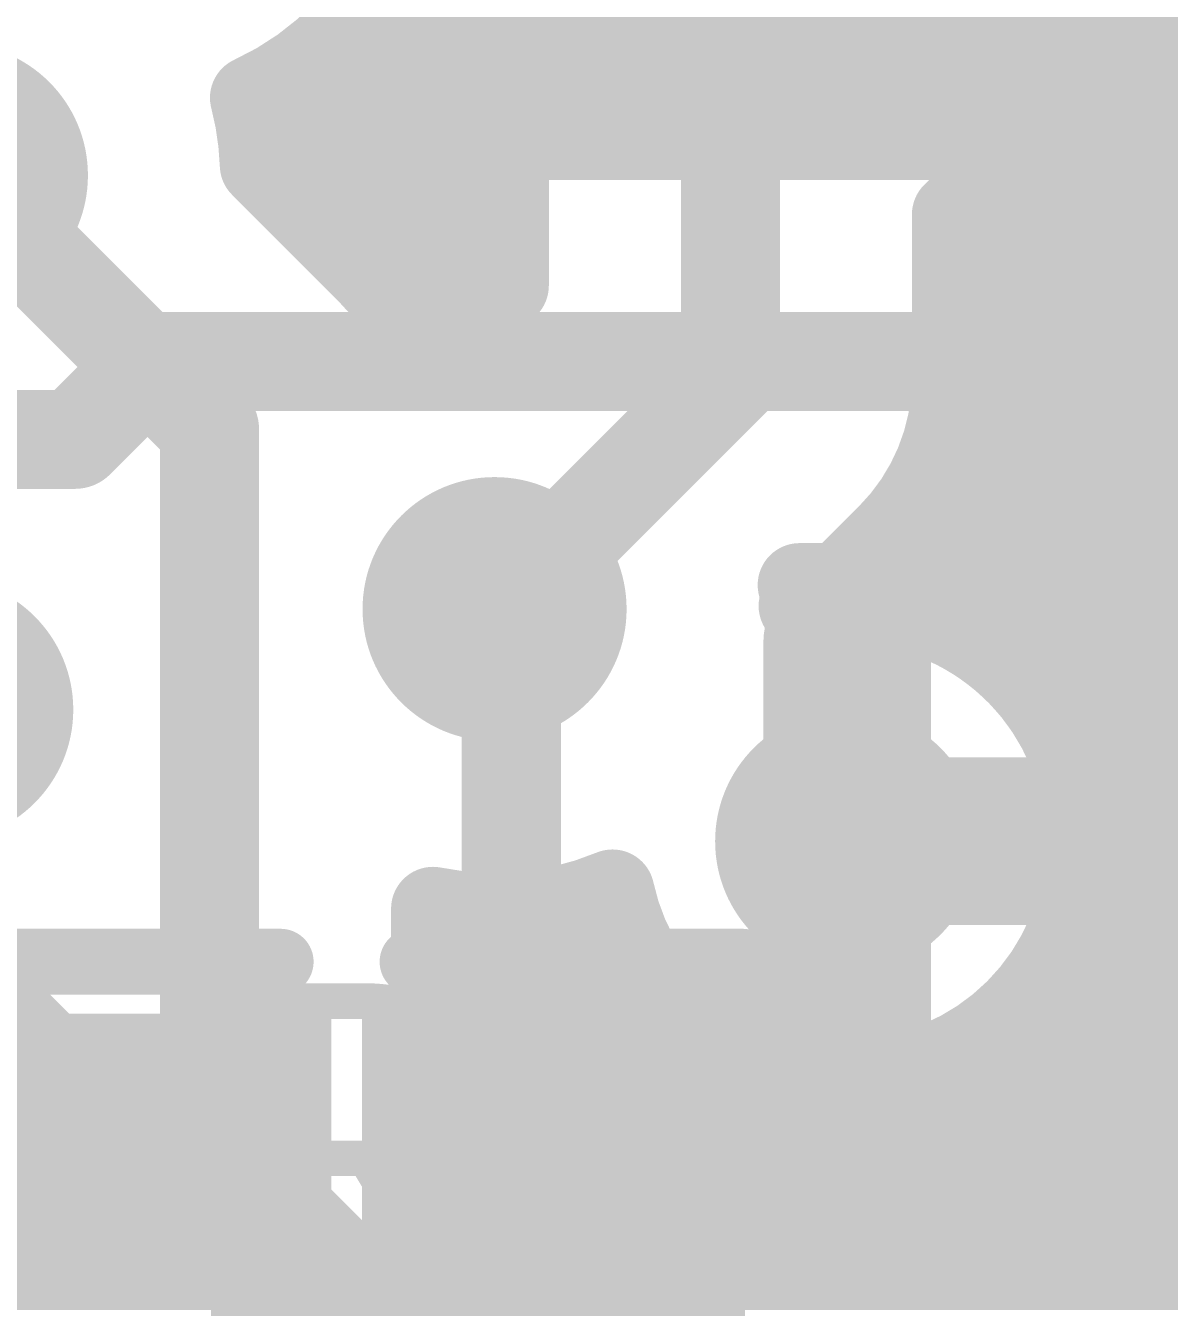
# Model space of a CAD drawing. Header units: inches. Extents: x 0 to 215, y 0 to 215.
# Drawn here: x 0.558 to 0.6263, y 0.6337 to 0.7098 of the extents above; entities that cross this region are included whole.
import ezdxf

# ---------------------------------------------------------------- set-up
doc = ezdxf.new("R2010")
doc.units = ezdxf.units.IN
doc.header["$MEASUREMENT"] = 0
for name, color, linetype in [('BottomLayer', 5, 'Continuous'), ('BottomSolder', 6, 'Continuous'), ('TopLayer', 1, 'Continuous'), ('TopOverlay', 2, 'Continuous'), ('TopPaste', 8, 'Continuous'), ('TopSolder', 216, 'Continuous'), ('ViaHoleLayer', 16, 'Continuous')]:
    doc.layers.add(name, color=color, linetype=linetype)
doc.styles.add('Arial', font='', dxfattribs={"height": 0.2})
doc.styles.get('Arial').set_extended_font_data('Arial')

# ---------------------------------------------------------------- blocks, each defined once
blk = doc.blocks.new('BF82192__10')
at = {"layer": 'BottomSolder'}
for points in [[(0.216598, 0.007811), (0.177102, 0.007811), (0.177102, 0.039433), (0.216598, 0.039433)], [(0.216598, -0.039433), (0.177102, -0.039433), (0.177102, -0.007811), (0.216598, -0.007811)], [(0.216598, -0.086677), (0.177102, -0.086677), (0.177102, -0.055055), (0.216598, -0.055055)]]:
    blk.add_hatch(color=6, dxfattribs=at).paths.add_polyline_path(points)
blk = doc.blocks.new('R0201_28')
at = {"layer": 'TopLayer'}
for points in [[(-0.01673, 0.007874), (-0.004919, 0.007874), (-0.004919, -0.007874), (-0.01673, -0.007874)], [(0.004916, 0.007874), (0.016727, 0.007874), (0.016727, -0.007874), (0.004916, -0.007874)]]:
    blk.add_hatch(color=1, dxfattribs=at).paths.add_polyline_path(points)
at = {"layer": 'TopPaste'}
for points in [[(-0.01673, 0.007874), (-0.004919, 0.007874), (-0.004919, -0.007874), (-0.01673, -0.007874)], [(0.004916, 0.007874), (0.016727, 0.007874), (0.016727, -0.007874), (0.004916, -0.007874)]]:
    blk.add_hatch(color=8, dxfattribs=at).paths.add_polyline_path(points)
at = {"layer": 'TopSolder'}
for points in [[(-0.02073, 0.011874), (-0.000919, 0.011874), (-0.000919, -0.011874), (-0.02073, -0.011874)], [(0.000916, 0.011874), (0.020727, 0.011874), (0.020727, -0.011874), (0.000916, -0.011874)]]:
    blk.add_hatch(color=216, dxfattribs=at).paths.add_polyline_path(points)
at = {"layer": 'TopOverlay'}
for points in [[(-0.003937, 0.014961, 0.003937, 0.003937, 0), (-0.023622, 0.014961, 0.003937, 0.003937, 0)], [(-0.023622, 0.014961, 0.003937, 0.003937, 0), (-0.023622, -0.014961, 0.003937, 0.003937, 0)], [(0.023622, 0.014961, 0.003937, 0.003937, 0), (0.003937, 0.014961, 0.003937, 0.003937, 0)], [(0.023622, 0.014961, 0.003937, 0.003937, 0), (0.023622, -0.014961, 0.003937, 0.003937, 0)], [(-0.003937, -0.014961, 0.003937, 0.003937, 0), (-0.023622, -0.014961, 0.003937, 0.003937, 0)], [(0.023622, -0.014961, 0.003937, 0.003937, 0), (0.003937, -0.014961, 0.003937, 0.003937, 0)]]:
    blk.add_lwpolyline(points, format="xyseb", dxfattribs=at)
for points in [[(-0.024606, 0.014961, 0.001969, 0.001969, 1), (-0.022638, 0.014961, 0.001969, 0.001969, 1)], [(-0.024606, 0.014961, 0.001969, 0.001969, 1), (-0.022638, 0.014961, 0.001969, 0.001969, 1)], [(-0.004921, 0.014961, 0.001969, 0.001969, 1), (-0.002953, 0.014961, 0.001969, 0.001969, 1)], [(0.002953, 0.014961, 0.001969, 0.001969, 1), (0.004921, 0.014961, 0.001969, 0.001969, 1)], [(0.022638, 0.014961, 0.001969, 0.001969, 1), (0.024606, 0.014961, 0.001969, 0.001969, 1)], [(0.022638, 0.014961, 0.001969, 0.001969, 1), (0.024606, 0.014961, 0.001969, 0.001969, 1)], [(-0.024606, -0.014961, 0.001969, 0.001969, 1), (-0.022638, -0.014961, 0.001969, 0.001969, 1)], [(-0.024606, -0.014961, 0.001969, 0.001969, 1), (-0.022638, -0.014961, 0.001969, 0.001969, 1)], [(-0.004921, -0.014961, 0.001969, 0.001969, 1), (-0.002953, -0.014961, 0.001969, 0.001969, 1)], [(0.002953, -0.014961, 0.001969, 0.001969, 1), (0.004921, -0.014961, 0.001969, 0.001969, 1)], [(0.022638, -0.014961, 0.001969, 0.001969, 1), (0.024606, -0.014961, 0.001969, 0.001969, 1)], [(0.022638, -0.014961, 0.001969, 0.001969, 1), (0.024606, -0.014961, 0.001969, 0.001969, 1)]]:
    blk.add_lwpolyline(points, format="xyseb", close=True, dxfattribs=at)
blk = doc.blocks.new('R0201_41')
at = {"layer": 'TopLayer'}
for points in [[(-0.01673, 0.007874), (-0.004919, 0.007874), (-0.004919, -0.007874), (-0.01673, -0.007874)], [(0.004916, 0.007874), (0.016727, 0.007874), (0.016727, -0.007874), (0.004916, -0.007874)]]:
    blk.add_hatch(color=1, dxfattribs=at).paths.add_polyline_path(points)
at = {"layer": 'TopPaste'}
for points in [[(-0.01673, 0.007874), (-0.004919, 0.007874), (-0.004919, -0.007874), (-0.01673, -0.007874)], [(0.004916, 0.007874), (0.016727, 0.007874), (0.016727, -0.007874), (0.004916, -0.007874)]]:
    blk.add_hatch(color=8, dxfattribs=at).paths.add_polyline_path(points)
at = {"layer": 'TopSolder'}
for points in [[(-0.02073, 0.011874), (-0.000919, 0.011874), (-0.000919, -0.011874), (-0.02073, -0.011874)], [(0.000916, 0.011874), (0.020727, 0.011874), (0.020727, -0.011874), (0.000916, -0.011874)]]:
    blk.add_hatch(color=216, dxfattribs=at).paths.add_polyline_path(points)
at = {"layer": 'TopOverlay'}
for points in [[(-0.003937, 0.014961, 0.003937, 0.003937, 0), (-0.023622, 0.014961, 0.003937, 0.003937, 0)], [(-0.023622, 0.014961, 0.003937, 0.003937, 0), (-0.023622, -0.014961, 0.003937, 0.003937, 0)], [(0.023622, 0.014961, 0.003937, 0.003937, 0), (0.003937, 0.014961, 0.003937, 0.003937, 0)], [(0.023622, 0.014961, 0.003937, 0.003937, 0), (0.023622, -0.014961, 0.003937, 0.003937, 0)], [(-0.003937, -0.014961, 0.003937, 0.003937, 0), (-0.023622, -0.014961, 0.003937, 0.003937, 0)], [(0.023622, -0.014961, 0.003937, 0.003937, 0), (0.003937, -0.014961, 0.003937, 0.003937, 0)]]:
    blk.add_lwpolyline(points, format="xyseb", dxfattribs=at)
for points in [[(-0.024606, 0.014961, 0.001969, 0.001969, 1), (-0.022638, 0.014961, 0.001969, 0.001969, 1)], [(-0.024606, 0.014961, 0.001969, 0.001969, 1), (-0.022638, 0.014961, 0.001969, 0.001969, 1)], [(-0.004921, 0.014961, 0.001969, 0.001969, 1), (-0.002953, 0.014961, 0.001969, 0.001969, 1)], [(0.002953, 0.014961, 0.001969, 0.001969, 1), (0.004921, 0.014961, 0.001969, 0.001969, 1)], [(0.022638, 0.014961, 0.001969, 0.001969, 1), (0.024606, 0.014961, 0.001969, 0.001969, 1)], [(0.022638, 0.014961, 0.001969, 0.001969, 1), (0.024606, 0.014961, 0.001969, 0.001969, 1)], [(-0.024606, -0.014961, 0.001969, 0.001969, 1), (-0.022638, -0.014961, 0.001969, 0.001969, 1)], [(-0.024606, -0.014961, 0.001969, 0.001969, 1), (-0.022638, -0.014961, 0.001969, 0.001969, 1)], [(-0.004921, -0.014961, 0.001969, 0.001969, 1), (-0.002953, -0.014961, 0.001969, 0.001969, 1)], [(0.002953, -0.014961, 0.001969, 0.001969, 1), (0.004921, -0.014961, 0.001969, 0.001969, 1)], [(0.022638, -0.014961, 0.001969, 0.001969, 1), (0.024606, -0.014961, 0.001969, 0.001969, 1)], [(0.022638, -0.014961, 0.001969, 0.001969, 1), (0.024606, -0.014961, 0.001969, 0.001969, 1)]]:
    blk.add_lwpolyline(points, format="xyseb", close=True, dxfattribs=at)
blk = doc.blocks.new('R0201_44')
at = {"layer": 'TopLayer'}
for points in [[(-0.01673, 0.007874), (-0.004919, 0.007874), (-0.004919, -0.007874), (-0.01673, -0.007874)], [(0.004916, 0.007874), (0.016727, 0.007874), (0.016727, -0.007874), (0.004916, -0.007874)]]:
    blk.add_hatch(color=1, dxfattribs=at).paths.add_polyline_path(points)
at = {"layer": 'TopPaste'}
for points in [[(-0.01673, 0.007874), (-0.004919, 0.007874), (-0.004919, -0.007874), (-0.01673, -0.007874)], [(0.004916, 0.007874), (0.016727, 0.007874), (0.016727, -0.007874), (0.004916, -0.007874)]]:
    blk.add_hatch(color=8, dxfattribs=at).paths.add_polyline_path(points)
at = {"layer": 'TopSolder'}
for points in [[(-0.02073, 0.011874), (-0.000919, 0.011874), (-0.000919, -0.011874), (-0.02073, -0.011874)], [(0.000916, 0.011874), (0.020727, 0.011874), (0.020727, -0.011874), (0.000916, -0.011874)]]:
    blk.add_hatch(color=216, dxfattribs=at).paths.add_polyline_path(points)
at = {"layer": 'TopOverlay'}
for points in [[(-0.003937, 0.014961, 0.003937, 0.003937, 0), (-0.023622, 0.014961, 0.003937, 0.003937, 0)], [(-0.023622, 0.014961, 0.003937, 0.003937, 0), (-0.023622, -0.014961, 0.003937, 0.003937, 0)], [(0.023622, 0.014961, 0.003937, 0.003937, 0), (0.003937, 0.014961, 0.003937, 0.003937, 0)], [(0.023622, 0.014961, 0.003937, 0.003937, 0), (0.023622, -0.014961, 0.003937, 0.003937, 0)], [(-0.003937, -0.014961, 0.003937, 0.003937, 0), (-0.023622, -0.014961, 0.003937, 0.003937, 0)], [(0.023622, -0.014961, 0.003937, 0.003937, 0), (0.003937, -0.014961, 0.003937, 0.003937, 0)]]:
    blk.add_lwpolyline(points, format="xyseb", dxfattribs=at)
for points in [[(-0.024606, 0.014961, 0.001969, 0.001969, 1), (-0.022638, 0.014961, 0.001969, 0.001969, 1)], [(-0.024606, 0.014961, 0.001969, 0.001969, 1), (-0.022638, 0.014961, 0.001969, 0.001969, 1)], [(-0.004921, 0.014961, 0.001969, 0.001969, 1), (-0.002953, 0.014961, 0.001969, 0.001969, 1)], [(0.002953, 0.014961, 0.001969, 0.001969, 1), (0.004921, 0.014961, 0.001969, 0.001969, 1)], [(0.022638, 0.014961, 0.001969, 0.001969, 1), (0.024606, 0.014961, 0.001969, 0.001969, 1)], [(0.022638, 0.014961, 0.001969, 0.001969, 1), (0.024606, 0.014961, 0.001969, 0.001969, 1)], [(-0.024606, -0.014961, 0.001969, 0.001969, 1), (-0.022638, -0.014961, 0.001969, 0.001969, 1)], [(-0.024606, -0.014961, 0.001969, 0.001969, 1), (-0.022638, -0.014961, 0.001969, 0.001969, 1)], [(-0.004921, -0.014961, 0.001969, 0.001969, 1), (-0.002953, -0.014961, 0.001969, 0.001969, 1)], [(0.002953, -0.014961, 0.001969, 0.001969, 1), (0.004921, -0.014961, 0.001969, 0.001969, 1)], [(0.022638, -0.014961, 0.001969, 0.001969, 1), (0.024606, -0.014961, 0.001969, 0.001969, 1)], [(0.022638, -0.014961, 0.001969, 0.001969, 1), (0.024606, -0.014961, 0.001969, 0.001969, 1)]]:
    blk.add_lwpolyline(points, format="xyseb", close=True, dxfattribs=at)

msp = doc.modelspace()

# ---------------------------------------------------------------- hatches: boundary and pattern name
at = {"layer": 'BottomLayer'}
h = msp.add_hatch(color=5, dxfattribs=at)
edge = h.paths.add_edge_path()
edge.add_arc((0.553874, 0.700874), 0.007874, 0, 360)
h = msp.add_hatch(color=5, dxfattribs=at)
edge = h.paths.add_edge_path()
edge.add_arc((0.586, 0.675), 0.007874, 0, 360)
h = msp.add_hatch(color=5, dxfattribs=at)
edge = h.paths.add_edge_path()
edge.add_arc((0.553, 0.669), 0.007874, 0, 360)
h = msp.add_hatch(color=5, dxfattribs=at)
edge = h.paths.add_edge_path()
edge.add_arc((0.607028, 0.661149), 0.007874, 0, 360)
at = {"layer": 'TopLayer'}
h = msp.add_hatch(color=1, dxfattribs=at)
edge = h.paths.add_edge_path()
edge.add_arc((0.553874, 0.700874), 0.007874, 0, 360)
h = msp.add_hatch(color=1, dxfattribs=at)
edge = h.paths.add_edge_path()
edge.add_arc((0.586, 0.675), 0.007874, 0, 360)
h = msp.add_hatch(color=1, dxfattribs=at)
edge = h.paths.add_edge_path()
edge.add_arc((0.553, 0.669), 0.007874, 0, 360)
h = msp.add_hatch(color=1, dxfattribs=at)
edge = h.paths.add_edge_path()
edge.add_arc((0.607028, 0.661149), 0.007874, 0, 360)
at = {"layer": 'ViaHoleLayer'}
h = msp.add_hatch(color=16, dxfattribs=at)
edge = h.paths.add_edge_path()
edge.add_arc((0.586, 0.675), 0.003937, 0, 360)
h = msp.add_hatch(color=16, dxfattribs=at)
edge = h.paths.add_edge_path()
edge.add_arc((0.607028, 0.661149), 0.003937, 0, 360)

# ---------------------------------------------------------------- linework, layer by layer
at = {"layer": 'BottomLayer'}
for points in [[(0.582162, 0.722086, 0.005, 0.005, -0.293117), (0.571526, 0.705501, 0.005, 0.005, 0)], [(0.600064, 0.704064, 0.005906, 0.005906, 0), (0.612244, 0.716244, 0.005906, 0.005906, 0)], [(0.586737, 0.704064, 0.005, 0.005, -0.198912), (0.59064, 0.713487, 0.005, 0.005, 0)], [(0.586737, 0.704064, 0.005, 0.005, -0.198912), (0.59064, 0.713487, 0.005, 0.005, 0)], [(0.578237, 0.710779, 0.005, 0.005, 0), (0.588553, 0.710779, 0.005, 0.005, 0)], [(0.573824, 0.706763, 0.005, 0.005, 0), (0.587013, 0.706763, 0.005, 0.005, 0)], [(0.571526, 0.705501, 0.005, 0.005, -0.055807), (0.572112, 0.701483, 0.005, 0.005, 0)], [(0.586737, 0.694295, 0.005, 0.005, 0), (0.586737, 0.704064, 0.005, 0.005, 0)], [(0.600064, 0.688775, 0.005906, 0.005906, 0), (0.600064, 0.704064, 0.005906, 0.005906, 0)], [(0.572026, 0.702747, 0.005, 0.005, 0), (0.586737, 0.702747, 0.005, 0.005, 0)], [(0.61339, 0.698543, 0.005, 0.005, 0), (0.617764, 0.702917, 0.005, 0.005, 0)], [(0.617594, 0.702747, 0.005, 0.005, 0), (0.621043, 0.702747, 0.005, 0.005, 0)], [(0.617764, 0.702917, 0.005, 0.005, 0), (0.621043, 0.702917, 0.005, 0.005, 0)], [(0.621043, 0.697996, 0.005, 0.005, 0), (0.621043, 0.702917, 0.005, 0.005, 0)], [(0.553874, 0.700874, 0.005906, 0.005906, 0), (0.569, 0.685748, 0.005906, 0.005906, 0)], [(0.572112, 0.701483, 0.005, 0.005, 0), (0.578423, 0.695171, 0.005, 0.005, 0)], [(0.574863, 0.698732, 0.005, 0.005, 0), (0.586737, 0.698732, 0.005, 0.005, 0)], [(0.61339, 0.688775, 0.005, 0.005, 0), (0.61339, 0.698543, 0.005, 0.005, 0)], [(0.613579, 0.698732, 0.005, 0.005, 0), (0.621043, 0.698732, 0.005, 0.005, 0)], [(0.621043, 0.697996, 0.005, 0.005, 0), (0.665413, 0.697996, 0.005, 0.005, 0)], [(0.578423, 0.695171, 0.005, 0.005, -0.065523), (0.580541, 0.692412, 0.005, 0.005, 0)], [(0.578423, 0.695171, 0.005, 0.005, -0.065523), (0.580541, 0.692412, 0.005, 0.005, 0)], [(0.578858, 0.694716, 0.005, 0.005, 0), (0.586737, 0.694716, 0.005, 0.005, 0)], [(0.61339, 0.694716, 0.005, 0.005, 0), (0.676673, 0.694716, 0.005, 0.005, 0)], [(0.580541, 0.692412, 0.005, 0.005, -0.071786), (0.585687, 0.693245, 0.005, 0.005, 0)], [(0.61339, 0.6907, 0.005, 0.005, 0), (0.676673, 0.6907, 0.005, 0.005, 0)], [(0.586288, 0.675, 0.005906, 0.005906, 0), (0.600064, 0.688775, 0.005906, 0.005906, 0)], [(0.61339, 0.688775, 0.005, 0.005, -0.198912), (0.609487, 0.679352, 0.005, 0.005, 0)], [(0.61339, 0.688775, 0.005, 0.005, -0.198912), (0.609487, 0.679352, 0.005, 0.005, 0)], [(0.621043, 0.687248, 0.005, 0.005, 0), (0.665413, 0.687248, 0.005, 0.005, 0)], [(0.621043, 0.664045, 0.005, 0.005, 0), (0.621043, 0.687248, 0.005, 0.005, 0)], [(0.613225, 0.686685, 0.005, 0.005, 0), (0.621043, 0.686685, 0.005, 0.005, 0)], [(0.569, 0.643459, 0.005906, 0.005906, 0), (0.569, 0.685748, 0.005906, 0.005906, 0)], [(0.611909, 0.682669, 0.005, 0.005, 0), (0.621043, 0.682669, 0.005, 0.005, 0)], [(0.605515, 0.67538, 0.005, 0.005, 0), (0.609487, 0.679352, 0.005, 0.005, 0)], [(0.608788, 0.678653, 0.005, 0.005, 0), (0.621043, 0.678653, 0.005, 0.005, 0)], [(0.586, 0.675, 0.005906, 0.005906, 0), (0.586288, 0.675, 0.005906, 0.005906, 0)], [(0.607028, 0.661149, 0.01, 0.01, 0), (0.607028, 0.67296, 0.01, 0.01, 0)], [(0.605515, 0.67538, 0.005, 0.005, -0.385842), (0.621043, 0.664045, 0.005, 0.005, 0)], [(0.611811, 0.674638, 0.005, 0.005, 0), (0.621043, 0.674638, 0.005, 0.005, 0)], [(0.623543, 0.669, 0.01, 0.01, 0), (0.643228, 0.669, 0.01, 0.01, 0)], [(0.617756, 0.670622, 0.005, 0.005, 0), (0.621043, 0.670622, 0.005, 0.005, 0)], [(0.607028, 0.661149, 0.01, 0.01, 0), (0.618839, 0.661149, 0.01, 0.01, 0)], [(0.607028, 0.649338, 0.01, 0.01, 0), (0.607028, 0.661149, 0.01, 0.01, 0)], [(0.607028, 0.661149, 0.007874, 0.007874, 0), (0.635378, 0.661149, 0.007874, 0.007874, 0)], [(0.621043, 0.658253, 0.005, 0.005, -0.811768), (0.593033, 0.658162, 0.005, 0.005, 0)], [(0.621043, 0.650752, 0.005, 0.005, 0), (0.621043, 0.658253, 0.005, 0.005, 0)], [(0.593033, 0.658162, 0.005, 0.005, -0.150706), (0.582327, 0.657126, 0.005, 0.005, 0)], [(0.582327, 0.64898, 0.005, 0.005, 0), (0.582327, 0.657126, 0.005, 0.005, 0)], [(0.582327, 0.654559, 0.005, 0.005, 0), (0.594325, 0.654559, 0.005, 0.005, 0)], [(0.621043, 0.650752, 0.005, 0.005, 0), (0.665413, 0.650752, 0.005, 0.005, 0)], [(0.582327, 0.650543, 0.005, 0.005, 0), (0.59742, 0.650543, 0.005, 0.005, 0)], [(0.616637, 0.650543, 0.005, 0.005, 0), (0.676673, 0.650543, 0.005, 0.005, 0)], [(0.582327, 0.64898, 0.005, 0.005, 0), (0.594979, 0.636327, 0.005, 0.005, 0)], [(0.584778, 0.646528, 0.005, 0.005, 0), (0.676673, 0.646528, 0.005, 0.005, 0)], [(0.569, 0.643459, 0.005906, 0.005906, 0), (0.589459, 0.623, 0.005906, 0.005906, 0)], [(0.588794, 0.642512, 0.005, 0.005, 0), (0.676673, 0.642512, 0.005, 0.005, 0)], [(0.621043, 0.640004, 0.005, 0.005, 0), (0.665413, 0.640004, 0.005, 0.005, 0)], [(0.621043, 0.636327, 0.005, 0.005, 0), (0.621043, 0.640004, 0.005, 0.005, 0)], [(0.59281, 0.638496, 0.005, 0.005, 0), (0.621043, 0.638496, 0.005, 0.005, 0)], [(0.594979, 0.636327, 0.005, 0.005, 0), (0.621043, 0.636327, 0.005, 0.005, 0)]]:
    msp.add_lwpolyline(points, format="xyseb", dxfattribs=at)
for points in [[(0.576987, 0.710779, 0.0025, 0.0025, 1), (0.579487, 0.710779, 0.0025, 0.0025, 1)], [(0.587302, 0.710779, 0.0025, 0.0025, 1), (0.589803, 0.710779, 0.0025, 0.0025, 1)], [(0.572574, 0.706763, 0.0025, 0.0025, 1), (0.575074, 0.706763, 0.0025, 0.0025, 1)], [(0.585763, 0.706763, 0.0025, 0.0025, 1), (0.588263, 0.706763, 0.0025, 0.0025, 1)], [(0.570276, 0.705501, 0.0025, 0.0025, 1), (0.572776, 0.705501, 0.0025, 0.0025, 1)], [(0.570276, 0.705501, 0.0025, 0.0025, 1), (0.572776, 0.705501, 0.0025, 0.0025, 1)], [(0.585487, 0.704064, 0.0025, 0.0025, 1), (0.587987, 0.704064, 0.0025, 0.0025, 1)], [(0.585487, 0.704064, 0.0025, 0.0025, 1), (0.587987, 0.704064, 0.0025, 0.0025, 1)], [(0.585487, 0.704064, 0.0025, 0.0025, 1), (0.587987, 0.704064, 0.0025, 0.0025, 1)], [(0.598587, 0.704064, 0.002953, 0.002953, 1), (0.60154, 0.704064, 0.002953, 0.002953, 1)], [(0.598587, 0.704064, 0.002953, 0.002953, 1), (0.60154, 0.704064, 0.002953, 0.002953, 1)], [(0.570776, 0.702747, 0.0025, 0.0025, 1), (0.573276, 0.702747, 0.0025, 0.0025, 1)], [(0.585487, 0.702747, 0.0025, 0.0025, 1), (0.587987, 0.702747, 0.0025, 0.0025, 1)], [(0.616344, 0.702747, 0.0025, 0.0025, 1), (0.618844, 0.702747, 0.0025, 0.0025, 1)], [(0.616514, 0.702917, 0.0025, 0.0025, 1), (0.619014, 0.702917, 0.0025, 0.0025, 1)], [(0.616514, 0.702917, 0.0025, 0.0025, 1), (0.619014, 0.702917, 0.0025, 0.0025, 1)], [(0.619793, 0.702917, 0.0025, 0.0025, 1), (0.622293, 0.702917, 0.0025, 0.0025, 1)], [(0.619793, 0.702917, 0.0025, 0.0025, 1), (0.622293, 0.702917, 0.0025, 0.0025, 1)], [(0.619793, 0.702747, 0.0025, 0.0025, 1), (0.622293, 0.702747, 0.0025, 0.0025, 1)], [(0.570862, 0.701483, 0.0025, 0.0025, 1), (0.573362, 0.701483, 0.0025, 0.0025, 1)], [(0.570862, 0.701483, 0.0025, 0.0025, 1), (0.573362, 0.701483, 0.0025, 0.0025, 1)], [(0.573613, 0.698732, 0.0025, 0.0025, 1), (0.576113, 0.698732, 0.0025, 0.0025, 1)], [(0.585487, 0.698732, 0.0025, 0.0025, 1), (0.587987, 0.698732, 0.0025, 0.0025, 1)], [(0.61214, 0.698543, 0.0025, 0.0025, 1), (0.61464, 0.698543, 0.0025, 0.0025, 1)], [(0.61214, 0.698543, 0.0025, 0.0025, 1), (0.61464, 0.698543, 0.0025, 0.0025, 1)], [(0.612329, 0.698732, 0.0025, 0.0025, 1), (0.614829, 0.698732, 0.0025, 0.0025, 1)], [(0.619793, 0.698732, 0.0025, 0.0025, 1), (0.622293, 0.698732, 0.0025, 0.0025, 1)], [(0.619793, 0.697996, 0.0025, 0.0025, 1), (0.622293, 0.697996, 0.0025, 0.0025, 1)], [(0.619793, 0.697996, 0.0025, 0.0025, 1), (0.622293, 0.697996, 0.0025, 0.0025, 1)], [(0.577173, 0.695171, 0.0025, 0.0025, 1), (0.579673, 0.695171, 0.0025, 0.0025, 1)], [(0.577173, 0.695171, 0.0025, 0.0025, 1), (0.579673, 0.695171, 0.0025, 0.0025, 1)], [(0.577173, 0.695171, 0.0025, 0.0025, 1), (0.579673, 0.695171, 0.0025, 0.0025, 1)], [(0.577608, 0.694716, 0.0025, 0.0025, 1), (0.580108, 0.694716, 0.0025, 0.0025, 1)], [(0.585487, 0.694716, 0.0025, 0.0025, 1), (0.587987, 0.694716, 0.0025, 0.0025, 1)], [(0.585487, 0.694295, 0.0025, 0.0025, 1), (0.587987, 0.694295, 0.0025, 0.0025, 1)], [(0.61214, 0.694716, 0.0025, 0.0025, 1), (0.61464, 0.694716, 0.0025, 0.0025, 1)], [(0.584437, 0.693245, 0.0025, 0.0025, 1), (0.586937, 0.693245, 0.0025, 0.0025, 1)], [(0.579291, 0.692412, 0.0025, 0.0025, 1), (0.581791, 0.692412, 0.0025, 0.0025, 1)], [(0.579291, 0.692412, 0.0025, 0.0025, 1), (0.581791, 0.692412, 0.0025, 0.0025, 1)], [(0.579291, 0.692412, 0.0025, 0.0025, 1), (0.581791, 0.692412, 0.0025, 0.0025, 1)], [(0.61214, 0.6907, 0.0025, 0.0025, 1), (0.61464, 0.6907, 0.0025, 0.0025, 1)], [(0.598587, 0.688775, 0.002953, 0.002953, 1), (0.60154, 0.688775, 0.002953, 0.002953, 1)], [(0.598587, 0.688775, 0.002953, 0.002953, 1), (0.60154, 0.688775, 0.002953, 0.002953, 1)], [(0.61214, 0.688775, 0.0025, 0.0025, 1), (0.61464, 0.688775, 0.0025, 0.0025, 1)], [(0.61214, 0.688775, 0.0025, 0.0025, 1), (0.61464, 0.688775, 0.0025, 0.0025, 1)], [(0.61214, 0.688775, 0.0025, 0.0025, 1), (0.61464, 0.688775, 0.0025, 0.0025, 1)], [(0.619793, 0.687248, 0.0025, 0.0025, 1), (0.622293, 0.687248, 0.0025, 0.0025, 1)], [(0.619793, 0.687248, 0.0025, 0.0025, 1), (0.622293, 0.687248, 0.0025, 0.0025, 1)], [(0.611975, 0.686685, 0.0025, 0.0025, 1), (0.614475, 0.686685, 0.0025, 0.0025, 1)], [(0.619793, 0.686685, 0.0025, 0.0025, 1), (0.622293, 0.686685, 0.0025, 0.0025, 1)], [(0.567524, 0.685748, 0.002953, 0.002953, 1), (0.570476, 0.685748, 0.002953, 0.002953, 1)], [(0.567524, 0.685748, 0.002953, 0.002953, 1), (0.570476, 0.685748, 0.002953, 0.002953, 1)], [(0.610659, 0.682669, 0.0025, 0.0025, 1), (0.613159, 0.682669, 0.0025, 0.0025, 1)], [(0.619793, 0.682669, 0.0025, 0.0025, 1), (0.622293, 0.682669, 0.0025, 0.0025, 1)], [(0.608237, 0.679352, 0.0025, 0.0025, 1), (0.610737, 0.679352, 0.0025, 0.0025, 1)], [(0.608237, 0.679352, 0.0025, 0.0025, 1), (0.610737, 0.679352, 0.0025, 0.0025, 1)], [(0.608237, 0.679352, 0.0025, 0.0025, 1), (0.610737, 0.679352, 0.0025, 0.0025, 1)], [(0.607538, 0.678653, 0.0025, 0.0025, 1), (0.610038, 0.678653, 0.0025, 0.0025, 1)], [(0.619793, 0.678653, 0.0025, 0.0025, 1), (0.622293, 0.678653, 0.0025, 0.0025, 1)], [(0.584524, 0.675, 0.002953, 0.002953, 1), (0.587476, 0.675, 0.002953, 0.002953, 1)], [(0.584812, 0.675, 0.002953, 0.002953, 1), (0.587765, 0.675, 0.002953, 0.002953, 1)], [(0.584812, 0.675, 0.002953, 0.002953, 1), (0.587765, 0.675, 0.002953, 0.002953, 1)], [(0.604528, 0.67296, 0.005, 0.005, 1), (0.609528, 0.67296, 0.005, 0.005, 1)], [(0.604265, 0.67538, 0.0025, 0.0025, 1), (0.606765, 0.67538, 0.0025, 0.0025, 1)], [(0.604265, 0.67538, 0.0025, 0.0025, 1), (0.606765, 0.67538, 0.0025, 0.0025, 1)], [(0.610561, 0.674638, 0.0025, 0.0025, 1), (0.613061, 0.674638, 0.0025, 0.0025, 1)], [(0.619793, 0.674638, 0.0025, 0.0025, 1), (0.622293, 0.674638, 0.0025, 0.0025, 1)], [(0.621043, 0.669, 0.005, 0.005, 1), (0.626043, 0.669, 0.005, 0.005, 1)], [(0.616506, 0.670622, 0.0025, 0.0025, 1), (0.619006, 0.670622, 0.0025, 0.0025, 1)], [(0.619793, 0.670622, 0.0025, 0.0025, 1), (0.622293, 0.670622, 0.0025, 0.0025, 1)], [(0.604528, 0.661149, 0.005, 0.005, 1), (0.609528, 0.661149, 0.005, 0.005, 1)], [(0.604528, 0.661149, 0.005, 0.005, 1), (0.609528, 0.661149, 0.005, 0.005, 1)], [(0.604528, 0.661149, 0.005, 0.005, 1), (0.609528, 0.661149, 0.005, 0.005, 1)], [(0.616339, 0.661149, 0.005, 0.005, 1), (0.621339, 0.661149, 0.005, 0.005, 1)], [(0.619793, 0.664045, 0.0025, 0.0025, 1), (0.622293, 0.664045, 0.0025, 0.0025, 1)], [(0.619793, 0.664045, 0.0025, 0.0025, 1), (0.622293, 0.664045, 0.0025, 0.0025, 1)], [(0.60506, 0.661149, 0.003937, 0.003937, 1), (0.608997, 0.661149, 0.003937, 0.003937, 1)], [(0.619793, 0.658253, 0.0025, 0.0025, 1), (0.622293, 0.658253, 0.0025, 0.0025, 1)], [(0.619793, 0.658253, 0.0025, 0.0025, 1), (0.622293, 0.658253, 0.0025, 0.0025, 1)], [(0.591783, 0.658162, 0.0025, 0.0025, 1), (0.594283, 0.658162, 0.0025, 0.0025, 1)], [(0.591783, 0.658162, 0.0025, 0.0025, 1), (0.594283, 0.658162, 0.0025, 0.0025, 1)], [(0.581077, 0.657126, 0.0025, 0.0025, 1), (0.583577, 0.657126, 0.0025, 0.0025, 1)], [(0.581077, 0.657126, 0.0025, 0.0025, 1), (0.583577, 0.657126, 0.0025, 0.0025, 1)], [(0.581077, 0.654559, 0.0025, 0.0025, 1), (0.583577, 0.654559, 0.0025, 0.0025, 1)], [(0.593075, 0.654559, 0.0025, 0.0025, 1), (0.595575, 0.654559, 0.0025, 0.0025, 1)], [(0.604528, 0.649338, 0.005, 0.005, 1), (0.609528, 0.649338, 0.005, 0.005, 1)], [(0.619793, 0.650752, 0.0025, 0.0025, 1), (0.622293, 0.650752, 0.0025, 0.0025, 1)], [(0.619793, 0.650752, 0.0025, 0.0025, 1), (0.622293, 0.650752, 0.0025, 0.0025, 1)], [(0.581077, 0.650543, 0.0025, 0.0025, 1), (0.583577, 0.650543, 0.0025, 0.0025, 1)], [(0.59617, 0.650543, 0.0025, 0.0025, 1), (0.59867, 0.650543, 0.0025, 0.0025, 1)], [(0.615387, 0.650543, 0.0025, 0.0025, 1), (0.617887, 0.650543, 0.0025, 0.0025, 1)], [(0.581077, 0.64898, 0.0025, 0.0025, 1), (0.583577, 0.64898, 0.0025, 0.0025, 1)], [(0.581077, 0.64898, 0.0025, 0.0025, 1), (0.583577, 0.64898, 0.0025, 0.0025, 1)], [(0.583529, 0.646528, 0.0025, 0.0025, 1), (0.586028, 0.646528, 0.0025, 0.0025, 1)], [(0.567524, 0.643459, 0.002953, 0.002953, 1), (0.570476, 0.643459, 0.002953, 0.002953, 1)], [(0.567524, 0.643459, 0.002953, 0.002953, 1), (0.570476, 0.643459, 0.002953, 0.002953, 1)], [(0.587544, 0.642512, 0.0025, 0.0025, 1), (0.590044, 0.642512, 0.0025, 0.0025, 1)], [(0.619793, 0.640004, 0.0025, 0.0025, 1), (0.622293, 0.640004, 0.0025, 0.0025, 1)], [(0.619793, 0.640004, 0.0025, 0.0025, 1), (0.622293, 0.640004, 0.0025, 0.0025, 1)], [(0.59156, 0.638496, 0.0025, 0.0025, 1), (0.59406, 0.638496, 0.0025, 0.0025, 1)], [(0.619793, 0.638496, 0.0025, 0.0025, 1), (0.622293, 0.638496, 0.0025, 0.0025, 1)], [(0.59373, 0.636327, 0.0025, 0.0025, 1), (0.596229, 0.636327, 0.0025, 0.0025, 1)], [(0.59373, 0.636327, 0.0025, 0.0025, 1), (0.596229, 0.636327, 0.0025, 0.0025, 1)], [(0.619793, 0.636327, 0.0025, 0.0025, 1), (0.622293, 0.636327, 0.0025, 0.0025, 1)], [(0.619793, 0.636327, 0.0025, 0.0025, 1), (0.622293, 0.636327, 0.0025, 0.0025, 1)]]:
    msp.add_lwpolyline(points, format="xyseb", close=True, dxfattribs=at)
at = {"layer": 'TopLayer'}
for points in [[(0.582162, 0.722086, 0.005, 0.005, -0.293117), (0.571526, 0.705501, 0.005, 0.005, 0)], [(0.578237, 0.710779, 0.005, 0.005, 0), (0.646319, 0.710779, 0.005, 0.005, 0)], [(0.573824, 0.706763, 0.005, 0.005, 0), (0.646319, 0.706763, 0.005, 0.005, 0)], [(0.571987, 0.70309, 0.005, 0.005, 0), (0.629942, 0.70309, 0.005, 0.005, 0)], [(0.560985, 0.685126, 0.005906, 0.005906, 0), (0.565623, 0.689764, 0.005906, 0.005906, 0)], [(0.565623, 0.689764, 0.005906, 0.005906, 0), (0.629942, 0.689764, 0.005906, 0.005906, 0)], [(0.522756, 0.685126, 0.005906, 0.005906, 0), (0.560985, 0.685126, 0.005906, 0.005906, 0)], [(0.604191, 0.676437, 0.005, 0.005, 0), (0.622527, 0.676437, 0.005, 0.005, 0)], [(0.622527, 0.656616, 0.005, 0.005, 0), (0.622527, 0.676437, 0.005, 0.005, 0)], [(0.586, 0.675, 0.005906, 0.005906, 0), (0.587, 0.674, 0.005906, 0.005906, 0)], [(0.604247, 0.675187, 0.005, 0.005, -0.472733), (0.621339, 0.661149, 0.005, 0.005, 0)], [(0.607028, 0.661149, 0.01, 0.01, 0), (0.607028, 0.67296, 0.01, 0.01, 0)], [(0.587, 0.64, 0.005906, 0.005906, 0), (0.587, 0.674, 0.005906, 0.005906, 0)], [(0.611811, 0.674638, 0.005, 0.005, 0), (0.622527, 0.674638, 0.005, 0.005, 0)], [(0.617756, 0.670622, 0.005, 0.005, 0), (0.622527, 0.670622, 0.005, 0.005, 0)], [(0.607028, 0.661149, 0.01, 0.01, 0), (0.618839, 0.661149, 0.01, 0.01, 0)], [(0.607028, 0.649338, 0.01, 0.01, 0), (0.607028, 0.661149, 0.01, 0.01, 0)], [(0.621339, 0.661149, 0.005, 0.005, -0.564919), (0.600343, 0.648496, 0.005, 0.005, 0)], [(0.623012, 0.647974, 0.005, 0.005, -0.166905), (0.622527, 0.656616, 0.005, 0.005, 0)], [(0.553693, 0.65363, 0.005906, 0.005906, 0), (0.566354, 0.640969, 0.005906, 0.005906, 0)], [(0.616637, 0.650543, 0.005, 0.005, 0), (0.622256, 0.650543, 0.005, 0.005, 0)], [(0.600343, 0.644026, 0.005, 0.005, 0), (0.600343, 0.648496, 0.005, 0.005, 0)], [(0.623012, 0.638689, 0.005, 0.005, 0), (0.623012, 0.647974, 0.005, 0.005, 0)], [(0.600343, 0.646528, 0.005, 0.005, 0), (0.623012, 0.646528, 0.005, 0.005, 0)], [(0.600343, 0.644026, 0.005, 0.005, -0.096984), (0.601327, 0.639, 0.005, 0.005, 0)], [(0.600856, 0.642512, 0.005, 0.005, 0), (0.623012, 0.642512, 0.005, 0.005, 0)], [(0.566354, 0.639, 0.005906, 0.005906, 0), (0.566354, 0.640969, 0.005906, 0.005906, 0)], [(0.587, 0.64, 0.005906, 0.005906, 0), (0.588, 0.639, 0.005906, 0.005906, 0)], [(0.601327, 0.639, 0.005, 0.005, -0.096984), (0.600343, 0.633974, 0.005, 0.005, 0)], [(0.601317, 0.638496, 0.005, 0.005, 0), (0.678657, 0.638496, 0.005, 0.005, 0)], [(0.623012, 0.638689, 0.005, 0.005, 0), (0.644657, 0.638689, 0.005, 0.005, 0)], [(0.600343, 0.624689, 0.005, 0.005, 0), (0.600343, 0.633974, 0.005, 0.005, 0)], [(0.600537, 0.634481, 0.005, 0.005, 0), (0.678673, 0.634481, 0.005, 0.005, 0)]]:
    msp.add_lwpolyline(points, format="xyseb", dxfattribs=at)
for points in [[(0.576987, 0.710779, 0.0025, 0.0025, 1), (0.579487, 0.710779, 0.0025, 0.0025, 1)], [(0.572574, 0.706763, 0.0025, 0.0025, 1), (0.575074, 0.706763, 0.0025, 0.0025, 1)], [(0.570276, 0.705501, 0.0025, 0.0025, 1), (0.572776, 0.705501, 0.0025, 0.0025, 1)], [(0.570737, 0.70309, 0.0025, 0.0025, 1), (0.573237, 0.70309, 0.0025, 0.0025, 1)], [(0.564146, 0.689764, 0.002953, 0.002953, 1), (0.567099, 0.689764, 0.002953, 0.002953, 1)], [(0.564146, 0.689764, 0.002953, 0.002953, 1), (0.567099, 0.689764, 0.002953, 0.002953, 1)], [(0.559508, 0.685126, 0.002953, 0.002953, 1), (0.562461, 0.685126, 0.002953, 0.002953, 1)], [(0.559508, 0.685126, 0.002953, 0.002953, 1), (0.562461, 0.685126, 0.002953, 0.002953, 1)], [(0.602941, 0.676437, 0.0025, 0.0025, 1), (0.605441, 0.676437, 0.0025, 0.0025, 1)], [(0.621277, 0.676437, 0.0025, 0.0025, 1), (0.623777, 0.676437, 0.0025, 0.0025, 1)], [(0.621277, 0.676437, 0.0025, 0.0025, 1), (0.623777, 0.676437, 0.0025, 0.0025, 1)], [(0.584524, 0.675, 0.002953, 0.002953, 1), (0.587476, 0.675, 0.002953, 0.002953, 1)], [(0.602997, 0.675187, 0.0025, 0.0025, 1), (0.605497, 0.675187, 0.0025, 0.0025, 1)], [(0.604528, 0.67296, 0.005, 0.005, 1), (0.609528, 0.67296, 0.005, 0.005, 1)], [(0.585524, 0.674, 0.002953, 0.002953, 1), (0.588476, 0.674, 0.002953, 0.002953, 1)], [(0.585524, 0.674, 0.002953, 0.002953, 1), (0.588476, 0.674, 0.002953, 0.002953, 1)], [(0.610561, 0.674638, 0.0025, 0.0025, 1), (0.613061, 0.674638, 0.0025, 0.0025, 1)], [(0.621277, 0.674638, 0.0025, 0.0025, 1), (0.623777, 0.674638, 0.0025, 0.0025, 1)], [(0.616506, 0.670622, 0.0025, 0.0025, 1), (0.619006, 0.670622, 0.0025, 0.0025, 1)], [(0.621277, 0.670622, 0.0025, 0.0025, 1), (0.623777, 0.670622, 0.0025, 0.0025, 1)], [(0.604528, 0.661149, 0.005, 0.005, 1), (0.609528, 0.661149, 0.005, 0.005, 1)], [(0.604528, 0.661149, 0.005, 0.005, 1), (0.609528, 0.661149, 0.005, 0.005, 1)], [(0.604528, 0.661149, 0.005, 0.005, 1), (0.609528, 0.661149, 0.005, 0.005, 1)], [(0.616339, 0.661149, 0.005, 0.005, 1), (0.621339, 0.661149, 0.005, 0.005, 1)], [(0.620089, 0.661149, 0.0025, 0.0025, 1), (0.622589, 0.661149, 0.0025, 0.0025, 1)], [(0.620089, 0.661149, 0.0025, 0.0025, 1), (0.622589, 0.661149, 0.0025, 0.0025, 1)], [(0.621277, 0.656616, 0.0025, 0.0025, 1), (0.623777, 0.656616, 0.0025, 0.0025, 1)], [(0.621277, 0.656616, 0.0025, 0.0025, 1), (0.623777, 0.656616, 0.0025, 0.0025, 1)], [(0.604528, 0.649338, 0.005, 0.005, 1), (0.609528, 0.649338, 0.005, 0.005, 1)], [(0.615387, 0.650543, 0.0025, 0.0025, 1), (0.617887, 0.650543, 0.0025, 0.0025, 1)], [(0.621006, 0.650543, 0.0025, 0.0025, 1), (0.623506, 0.650543, 0.0025, 0.0025, 1)], [(0.599093, 0.648496, 0.0025, 0.0025, 1), (0.601592, 0.648496, 0.0025, 0.0025, 1)], [(0.599093, 0.648496, 0.0025, 0.0025, 1), (0.601592, 0.648496, 0.0025, 0.0025, 1)], [(0.621761, 0.647974, 0.0025, 0.0025, 1), (0.624262, 0.647974, 0.0025, 0.0025, 1)], [(0.621761, 0.647974, 0.0025, 0.0025, 1), (0.624262, 0.647974, 0.0025, 0.0025, 1)], [(0.599093, 0.646528, 0.0025, 0.0025, 1), (0.601592, 0.646528, 0.0025, 0.0025, 1)], [(0.621761, 0.646528, 0.0025, 0.0025, 1), (0.624262, 0.646528, 0.0025, 0.0025, 1)], [(0.599093, 0.644026, 0.0025, 0.0025, 1), (0.601592, 0.644026, 0.0025, 0.0025, 1)], [(0.599093, 0.644026, 0.0025, 0.0025, 1), (0.601592, 0.644026, 0.0025, 0.0025, 1)], [(0.599606, 0.642512, 0.0025, 0.0025, 1), (0.602106, 0.642512, 0.0025, 0.0025, 1)], [(0.621761, 0.642512, 0.0025, 0.0025, 1), (0.624262, 0.642512, 0.0025, 0.0025, 1)], [(0.564878, 0.640969, 0.002953, 0.002953, 1), (0.56783, 0.640969, 0.002953, 0.002953, 1)], [(0.564878, 0.640969, 0.002953, 0.002953, 1), (0.56783, 0.640969, 0.002953, 0.002953, 1)], [(0.585524, 0.64, 0.002953, 0.002953, 1), (0.588476, 0.64, 0.002953, 0.002953, 1)], [(0.585524, 0.64, 0.002953, 0.002953, 1), (0.588476, 0.64, 0.002953, 0.002953, 1)], [(0.564878, 0.639, 0.002953, 0.002953, 1), (0.56783, 0.639, 0.002953, 0.002953, 1)], [(0.586524, 0.639, 0.002953, 0.002953, 1), (0.589476, 0.639, 0.002953, 0.002953, 1)], [(0.600067, 0.638496, 0.0025, 0.0025, 1), (0.602567, 0.638496, 0.0025, 0.0025, 1)], [(0.600077, 0.639, 0.0025, 0.0025, 1), (0.602577, 0.639, 0.0025, 0.0025, 1)], [(0.600077, 0.639, 0.0025, 0.0025, 1), (0.602577, 0.639, 0.0025, 0.0025, 1)], [(0.621761, 0.638689, 0.0025, 0.0025, 1), (0.624262, 0.638689, 0.0025, 0.0025, 1)], [(0.621761, 0.638689, 0.0025, 0.0025, 1), (0.624262, 0.638689, 0.0025, 0.0025, 1)], [(0.599093, 0.633974, 0.0025, 0.0025, 1), (0.601592, 0.633974, 0.0025, 0.0025, 1)], [(0.599093, 0.633974, 0.0025, 0.0025, 1), (0.601592, 0.633974, 0.0025, 0.0025, 1)], [(0.599287, 0.634481, 0.0025, 0.0025, 1), (0.601787, 0.634481, 0.0025, 0.0025, 1)]]:
    msp.add_lwpolyline(points, format="xyseb", close=True, dxfattribs=at)

# ---------------------------------------------------------------- block references
msp.add_blockref('BF82192__10', (0.446378, 0.692622))
at = {"rotation": 180}
for name, p in [('R0201_28', (0.647176, 0.684)), ('R0201_41', (0.646176, 0.653)), ('R0201_44', (0.577176, 0.639))]:
    msp.add_blockref(name, p, dxfattribs=at)

# ---------------------------------------------------------------- texts
at = {"layer": 'TopOverlay', "style": 'Arial'}
msp.add_text('R2', height=0.019685, dxfattribs=at).set_placement((0.567, 0.633))

doc.saveas('drawing.dxf')
